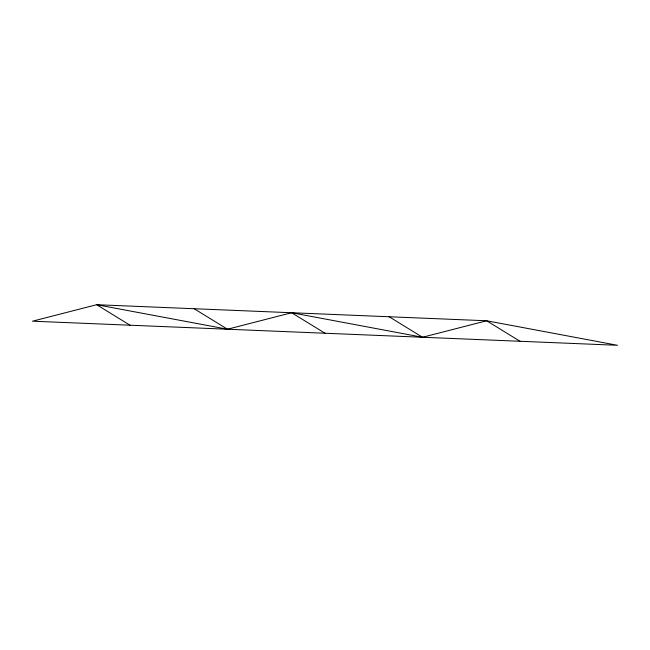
<?xml version="1.0" encoding="UTF-8"?>
<svg xmlns="http://www.w3.org/2000/svg" width="650" height="650" viewBox="0 0 650 650"><rect width="100%" height="100%" fill="white"/><g stroke="black" fill="none" stroke-linecap="round" stroke-linejoin="round"><path stroke-width="0.97" d="M130 325.211L96.647 304.712L227.5 329.225L291.647 312.739L422.5 337.261L486.647 320.775L617.5 345.288L32.5 321.197L96.647 304.712L486.647 320.775L520 341.274M389.147 316.761L422.5 337.261M291.647 312.739L325 333.239M194.147 308.726L227.5 329.225"/></g></svg>
